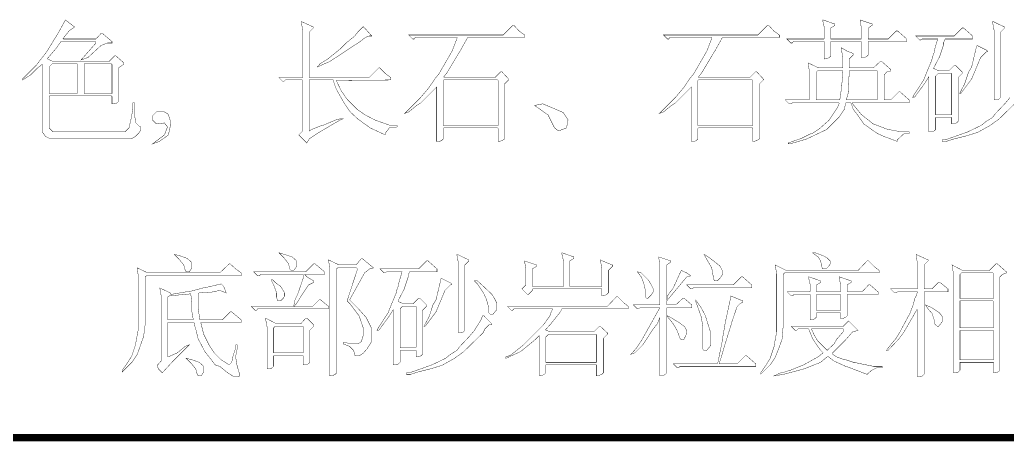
# Model space of a CAD drawing. Extents: x 94 to 452, y -72 to 1042.
# Drawn here: x 245.71 to 272.84, y 738.06 to 749.64 of the extents above; entities that cross this region are included whole.
import ezdxf

# ---------------------------------------------------------------- set-up
doc = ezdxf.new("R2010")
doc.units = 0
doc.header["$MEASUREMENT"] = 0
doc.layers.add('TREE_LAYER', color=7, linetype='Continuous')

msp = doc.modelspace()

# ---------------------------------------------------------------- linework, layer by layer
at = {"layer": 'TREE_LAYER'}
for points, const_width, elevation in [([(246.963458, 749.630871), (246.949732, 749.617146), (246.936007, 749.589695), (246.771301, 749.287734), (246.441889, 748.75244), (246.153654, 748.381852), (245.783066, 748.011263), (245.783066, 747.983812), (246.002674, 748.121067), (246.19483, 748.313224), (246.31836, 748.409303), (246.332085, 748.409303), (246.332085, 748.409303), (246.332085, 746.556361), (246.332085, 746.542636), (246.414438, 746.432832), (246.551693, 746.364205), (248.788948, 746.364205), (248.788948, 746.37793), (248.885027, 746.432832), (248.981105, 746.52891), (249.036007, 746.624989), (249.036007, 746.693616), (249.008556, 746.693616), (248.898752, 746.80342), (248.857576, 747.023028), (248.857576, 747.35244), (248.816399, 747.35244), (248.816399, 747.242636), (248.788948, 747.050479), (248.788948, 747.023028), (248.706595, 746.666165), (248.596791, 746.556361), (246.620321, 746.556361), (246.510517, 746.666165), (246.510517, 747.530871), (246.524242, 747.544597), (248.226203, 747.544597), (248.239929, 747.530871), (248.239929, 747.324989), (248.281105, 747.324989), (248.377183, 747.35244), (248.41836, 747.393616), (248.41836, 748.313224), (248.555615, 748.409303), (248.56934, 748.423028), (248.56934, 748.450479), (248.349732, 748.642636), (248.308556, 748.642636), (248.157576, 748.491656), (246.620321, 748.491656), (246.46934, 748.560283), (246.455615, 748.560283), (246.702674, 748.848518), (246.839929, 749.040675), (247.786987, 749.040675), (247.800713, 748.999499), (247.388948, 748.532832), (247.581105, 748.601459), (247.937968, 748.930871), (248.116399, 748.999499), (248.239929, 748.999499), (248.239929, 749.040675), (247.979144, 749.260283), (247.937968, 749.260283), (247.800713, 749.109303), (246.908556, 749.109303), (246.89483, 749.123028), (247.059536, 749.32891), (247.210517, 749.438714), (246.963458, 749.630871), (246.963458, 749.630871)], 0.01, 23), ([(253.441889, 749.589695), (253.441889, 749.589695), (253.441889, 749.562244), (253.483066, 749.342636), (253.483066, 748.05244), (253.46934, 748.05244), (252.824242, 748.05244), (252.934046, 747.942636), (252.961497, 747.942636), (253.002674, 747.983812), (253.46934, 747.983812), (253.483066, 747.970087), (253.483066, 746.583812), (253.373262, 746.474008), (253.59287, 746.254401), (253.661497, 746.364205), (253.675223, 746.37793), (253.881105, 746.515185), (254.251693, 746.734793), (254.512478, 746.885773), (254.581105, 746.913224), (254.498752, 746.913224), (254.388948, 746.885773), (254.032085, 746.734793), (254.004634, 746.734793), (253.730125, 746.624989), (253.661497, 746.583812), (253.661497, 746.597538), (253.661497, 747.970087), (253.661497, 747.983812), (254.320321, 747.983812), (254.320321, 747.970087), (254.388948, 747.764205), (254.416399, 747.709303), (254.608556, 747.366165), (254.786987, 747.105381), (254.99287, 746.913224), (255.336007, 746.666165), (255.747772, 746.474008), (255.747772, 746.515185), (255.857576, 746.666165), (256.077183, 746.693616), (256.077183, 746.734793), (255.885027, 746.734793), (255.459536, 746.885773), (255.198752, 747.023028), (254.979144, 747.174008), (254.704634, 747.448518), (254.539929, 747.681852), (254.402674, 747.970087), (255.898752, 747.983812), (255.898752, 748.05244), (255.747772, 748.162244), (255.596791, 748.313224), (255.56934, 748.313224), (255.308556, 748.05244), (253.661497, 748.05244), (253.661497, 748.05244), (253.661497, 749.301459), (253.771301, 749.411263), (253.771301, 749.438714), (253.59287, 749.521067), (253.441889, 749.589695), (253.441889, 749.589695)], 0.01, 23), ([(259.288948, 749.479891), (259.247772, 749.479891), (258.986987, 749.219107), (256.39287, 749.219107), (256.502674, 749.109303), (256.54385, 749.109303), (256.571301, 749.150479), (257.724242, 749.150479), (257.724242, 749.136754), (257.586987, 748.779891), (257.230125, 748.162244), (257.120321, 748.024989), (256.941889, 747.764205), (256.722281, 747.50342), (256.283066, 747.064205), (256.39287, 747.105381), (256.612478, 747.283812), (256.722281, 747.35244), (257.161497, 747.791656), (257.161497, 747.791656), (257.161497, 746.295577), (257.24385, 746.295577), (257.298752, 746.323028), (257.339929, 746.364205), (257.339929, 746.65244), (257.353654, 746.666165), (258.836007, 746.666165), (258.849732, 746.65244), (258.849732, 746.295577), (258.890909, 746.295577), (258.986987, 746.336754), (259.028164, 746.364205), (259.028164, 747.874008), (259.137968, 747.983812), (259.137968, 748.011263), (258.959536, 748.20342), (258.91836, 748.20342), (258.767379, 748.05244), (257.367379, 748.05244), (257.353654, 748.066165), (257.449732, 748.189695), (257.779144, 748.738714), (257.806595, 748.779891), (258.012478, 749.150479), (259.577183, 749.150479), (259.577183, 749.219107), (259.426203, 749.32891), (259.288948, 749.479891), (259.288948, 749.479891)], 0.01, 23), ([(266.288948, 749.479891), (266.247772, 749.479891), (265.986987, 749.219107), (263.39287, 749.219107), (263.502674, 749.109303), (263.54385, 749.109303), (263.571301, 749.150479), (264.724242, 749.150479), (264.724242, 749.136754), (264.586987, 748.779891), (264.230125, 748.162244), (264.120321, 748.024989), (263.941889, 747.764205), (263.722281, 747.50342), (263.283066, 747.064205), (263.39287, 747.105381), (263.612478, 747.283812), (263.722281, 747.35244), (264.161497, 747.791656), (264.161497, 747.791656), (264.161497, 746.295577), (264.24385, 746.295577), (264.298752, 746.323028), (264.339929, 746.364205), (264.339929, 746.65244), (264.353654, 746.666165), (265.836007, 746.666165), (265.849732, 746.65244), (265.849732, 746.295577), (265.890909, 746.295577), (265.986987, 746.336754), (266.028164, 746.364205), (266.028164, 747.874008), (266.137968, 747.983812), (266.137968, 748.011263), (265.959536, 748.20342), (265.91836, 748.20342), (265.767379, 748.05244), (264.367379, 748.05244), (264.353654, 748.066165), (264.449732, 748.189695), (264.779144, 748.738714), (264.806595, 748.779891), (265.012478, 749.150479), (266.577183, 749.150479), (266.577183, 749.219107), (266.426203, 749.32891), (266.288948, 749.479891), (266.288948, 749.479891)], 0.01, 23), ([(267.785027, 749.630871), (267.771301, 749.630871), (267.771301, 749.60342), (267.812478, 749.424989), (267.812478, 749.123028), (267.798752, 749.109303), (266.783066, 749.109303), (266.89287, 748.999499), (266.934046, 748.999499), (266.961497, 749.040675), (267.798752, 749.040675), (267.812478, 749.040675), (267.812478, 748.560283), (267.89483, 748.574008), (267.949732, 748.601459), (267.990909, 748.642636), (267.990909, 749.040675), (267.990909, 749.040675), (268.828164, 749.040675), (268.828164, 749.040675), (268.828164, 748.601459), (268.924242, 748.601459), (268.979144, 748.62891), (269.020321, 748.670087), (269.020321, 749.040675), (269.020321, 749.040675), (270.077183, 749.040675), (270.077183, 749.109303), (269.830125, 749.32891), (269.788948, 749.32891), (269.56934, 749.109303), (269.020321, 749.109303), (269.020321, 749.123028), (269.020321, 749.411263), (269.116399, 749.479891), (269.130125, 749.479891), (269.130125, 749.521067), (268.800713, 749.630871), (268.800713, 749.630871), (268.800713, 749.60342), (268.828164, 749.424989), (268.828164, 749.123028), (268.828164, 749.109303), (267.990909, 749.109303), (267.990909, 749.123028), (267.990909, 749.411263), (268.100713, 749.479891), (268.100713, 749.479891), (268.100713, 749.521067), (267.785027, 749.630871), (267.785027, 749.630871)], 0.01, 23), ([(272.451693, 749.589695), (272.437968, 749.589695), (272.437968, 749.562244), (272.479144, 749.342636), (272.479144, 747.434793), (272.547772, 747.434793), (272.616399, 747.462244), (272.657576, 747.50342), (272.657576, 749.301459), (272.767379, 749.411263), (272.767379, 749.438714), (272.588948, 749.521067), (272.451693, 749.589695), (272.451693, 749.589695)], 0.01, 23), ([(255.157576, 749.438714), (255.130125, 749.438714), (255.006595, 749.315185), (254.910517, 749.191656), (254.690909, 749.013224), (254.526203, 748.848518), (254.16934, 748.560283), (253.949732, 748.423028), (253.881105, 748.340675), (254.224242, 748.491656), (255.061497, 749.040675), (255.198752, 749.150479), (255.308556, 749.191656), (255.377183, 749.191656), (255.157576, 749.438714), (255.157576, 749.438714)], 0.01, 23), ([(271.641889, 749.411263), (271.600713, 749.411263), (271.381105, 749.191656), (270.324242, 749.191656), (270.434046, 749.081852), (270.461497, 749.081852), (270.502674, 749.109303), (270.928164, 749.109303), (270.928164, 749.109303), (270.832085, 748.779891), (270.832085, 748.738714), (270.790909, 748.62891), (270.763458, 748.519107), (270.653654, 748.258322), (270.54385, 747.983812), (270.283066, 747.585773), (270.241889, 747.50342), (270.241889, 747.50342), (270.283066, 747.50342), (270.296791, 747.517146), (270.571301, 747.887734), (270.681105, 748.066165), (270.681105, 748.066165), (270.681105, 746.556361), (270.777183, 746.556361), (270.832085, 746.583812), (270.873262, 746.624989), (270.873262, 746.954401), (270.873262, 746.954401), (271.298752, 746.954401), (271.312478, 746.954401), (271.312478, 746.775969), (271.353654, 746.775969), (271.449732, 746.80342), (271.490909, 746.844597), (271.490909, 748.05244), (271.600713, 748.162244), (271.600713, 748.20342), (271.422281, 748.381852), (271.381105, 748.381852), (271.230125, 748.230871), (270.96934, 748.230871), (270.81836, 748.299499), (270.81836, 748.313224), (270.983066, 748.62891), (271.09287, 748.958322), (271.09287, 749.013224), (271.134046, 749.109303), (271.888948, 749.109303), (271.888948, 749.191656), (271.641889, 749.411263), (271.641889, 749.411263)], 0.01, 23), ([(272.012478, 748.930871), (271.998752, 748.917146), (271.861497, 748.340675), (271.779144, 748.20342), (271.66934, 747.874008), (271.573262, 747.695577), (271.532085, 747.613224), (271.559536, 747.613224), (271.573262, 747.62695), (271.861497, 748.011263), (272.108556, 748.601459), (272.259536, 748.75244), (272.300713, 748.75244), (272.286987, 748.793616), (272.012478, 748.930871), (272.012478, 748.930871)], 0.01, 23), ([(268.29287, 748.862244), (268.279144, 748.862244), (268.279144, 748.834793), (268.320321, 748.615185), (268.320321, 748.313224), (268.320321, 748.313224), (267.661497, 748.313224), (267.373262, 748.450479), (267.400713, 748.217146), (267.400713, 747.434793), (267.400713, 747.434793), (266.741889, 747.434793), (266.851693, 747.324989), (266.89287, 747.324989), (266.934046, 747.35244), (268.210517, 747.35244), (268.224242, 747.338714), (268.210517, 747.311263), (268.16934, 747.215185), (267.949732, 746.885773), (267.688948, 746.65244), (267.483066, 746.515185), (267.428164, 746.501459), (267.153654, 746.364205), (267.139929, 746.364205), (266.824242, 746.254401), (266.824242, 746.22695), (266.865419, 746.22695), (267.002674, 746.268126), (267.016399, 746.268126), (267.057576, 746.281852), (267.332085, 746.364205), (267.881105, 746.624989), (268.224242, 746.968126), (268.361497, 747.174008), (268.388948, 747.297538), (268.402674, 747.35244), (268.539929, 747.35244), (268.553654, 747.338714), (268.608556, 747.174008), (268.71836, 747.036754), (268.896791, 746.775969), (269.267379, 746.515185), (269.514438, 746.405381), (269.528164, 746.405381), (269.816399, 746.295577), (269.816399, 746.295577), (269.816399, 746.336754), (270.008556, 746.515185), (270.145811, 746.515185), (270.145811, 746.556361), (269.912478, 746.556361), (269.734046, 746.597538), (269.679144, 746.597538), (269.651693, 746.611263), (269.555615, 746.624989), (269.198752, 746.762244), (269.157576, 746.775969), (268.828164, 747.036754), (268.581105, 747.338714), (268.581105, 747.35244), (268.581105, 747.35244), (270.145811, 747.35244), (270.145811, 747.434793), (269.898752, 747.654401), (269.857576, 747.654401), (269.637968, 747.434793), (269.459536, 747.434793), (269.459536, 747.434793), (269.459536, 748.121067), (269.528164, 748.20342), (269.637968, 748.230871), (269.637968, 748.272048), (269.390909, 748.491656), (269.349732, 748.491656), (269.157576, 748.313224), (268.498752, 748.313224), (268.498752, 748.313224), (268.498752, 748.560283), (268.608556, 748.670087), (268.608556, 748.711263), (268.430125, 748.779891), (268.29287, 748.862244), (268.29287, 748.862244)], 0.01, 23), ([(246.579144, 748.409303), (246.59287, 748.423028), (247.279144, 748.423028), (247.279144, 748.409303), (247.279144, 747.613224), (247.279144, 747.613224), (246.524242, 747.613224), (246.510517, 747.613224), (246.510517, 748.340675), (246.579144, 748.409303), (246.579144, 748.409303)], 0.01, 23), ([(247.471301, 748.409303), (247.471301, 748.423028), (248.226203, 748.423028), (248.239929, 748.409303), (248.239929, 747.613224), (248.226203, 747.613224), (247.471301, 747.613224), (247.471301, 747.613224), (247.471301, 748.409303), (247.471301, 748.409303)], 0.01, 23), ([(267.620321, 748.230871), (267.620321, 748.230871), (268.306595, 748.230871), (268.320321, 748.230871), (268.29287, 747.819107), (268.279144, 747.819107), (268.279144, 747.736754), (268.279144, 747.736754), (268.265419, 747.613224), (268.237968, 747.434793), (267.59287, 747.434793), (267.59287, 747.434793), (267.59287, 748.20342), (267.620321, 748.230871), (267.620321, 748.230871)], 0.01, 23), ([(268.498752, 748.230871), (268.498752, 748.230871), (269.267379, 748.230871), (269.267379, 748.230871), (269.267379, 747.434793), (269.267379, 747.434793), (268.416399, 747.434793), (268.416399, 747.434793), (268.471301, 747.62695), (268.498752, 748.230871), (268.498752, 748.230871)], 0.01, 23), ([(270.941889, 748.162244), (270.941889, 748.162244), (271.298752, 748.162244), (271.312478, 748.162244), (271.312478, 747.036754), (271.298752, 747.023028), (270.873262, 747.023028), (270.873262, 747.036754), (270.873262, 748.093616), (270.941889, 748.162244), (270.941889, 748.162244)], 0.01, 23), ([(257.339929, 747.970087), (257.353654, 747.983812), (258.836007, 747.983812), (258.849732, 747.970087), (258.849732, 746.734793), (258.836007, 746.734793), (257.353654, 746.734793), (257.339929, 746.734793), (257.339929, 747.970087), (257.339929, 747.970087)], 0.01, 23), ([(264.339929, 747.970087), (264.353654, 747.983812), (265.836007, 747.983812), (265.849732, 747.970087), (265.849732, 746.734793), (265.836007, 746.734793), (264.353654, 746.734793), (264.339929, 746.734793), (264.339929, 747.970087), (264.339929, 747.970087)], 0.01, 23), ([(260.085027, 747.324989), (260.057576, 747.324989), (259.851693, 747.283812), (260.222281, 747.023028), (260.400713, 746.666165), (260.510517, 746.583812), (260.730125, 746.666165), (260.771301, 746.885773), (260.634046, 747.091656), (260.085027, 747.324989), (260.085027, 747.324989)], 0.01, 23), ([(272.91836, 747.50342), (272.767379, 747.324989), (272.506595, 747.050479), (272.437968, 746.954401), (272.259536, 746.844597), (272.122281, 746.734793), (271.751693, 746.556361), (271.134046, 746.336754), (271.051693, 746.336754), (271.051693, 746.295577), (271.161497, 746.295577), (271.381105, 746.364205), (271.710517, 746.446557), (272.026203, 746.542636), (272.36934, 746.734793), (272.616399, 746.913224), (273.151693, 747.434793)], 0.01, 23), ([(249.681105, 747.105381), (249.461497, 747.105381), (249.351693, 746.995577), (249.351693, 746.885773), (249.461497, 746.775969), (249.681105, 746.80342), (249.763458, 746.693616), (249.681105, 746.474008), (249.351693, 746.22695), (249.54385, 746.295577), (249.790909, 746.474008), (249.845811, 746.734793), (249.832085, 746.913224), (249.777183, 747.050479), (249.681105, 747.105381), (249.681105, 747.105381)], 0.01, 23), ([(252.847067, 743.232301), (252.833342, 743.232301), (252.956871, 743.108772), (253.094126, 742.93034), (253.121577, 742.793085), (253.162754, 742.751909), (253.231381, 742.751909), (253.313734, 742.861713), (253.313734, 743.012693), (253.190205, 743.122497), (252.984322, 743.191125), (252.92942, 743.20485), (252.847067, 743.232301), (252.847067, 743.232301)], 0.01, 23), ([(260.615695, 743.232301), (260.601969, 743.232301), (260.601969, 743.20485), (260.643146, 743.026419), (260.643146, 742.312693), (260.62942, 742.312693), (259.805891, 742.312693), (259.792165, 742.312693), (259.792165, 742.793085), (259.901969, 742.861713), (259.901969, 742.861713), (259.901969, 742.902889), (259.572558, 743.012693), (259.613734, 742.806811), (259.613734, 742.35387), (259.50393, 742.244066), (259.65491, 742.093085), (259.682361, 742.093085), (259.792165, 742.202889), (259.792165, 742.23034), (259.805891, 742.244066), (261.700008, 742.244066), (261.700008, 742.23034), (261.700008, 742.051909), (261.782361, 742.065634), (261.837263, 742.093085), (261.87844, 742.134262), (261.87844, 742.751909), (261.988244, 742.861713), (261.988244, 742.902889), (261.809812, 742.971517), (261.658832, 743.040144), (261.700008, 742.806811), (261.700008, 742.312693), (261.700008, 742.312693), (260.821577, 742.312693), (260.821577, 742.312693), (260.821577, 743.012693), (260.931381, 743.081321), (260.931381, 743.081321), (260.931381, 743.122497), (260.615695, 743.232301), (260.615695, 743.232301)], 0.01, 23), ([(267.574518, 743.232301), (267.492165, 743.232301), (267.643146, 743.122497), (267.711773, 743.012693), (267.75295, 742.820536), (267.780401, 742.793085), (267.862754, 742.793085), (267.931381, 742.861713), (267.972558, 742.93034), (267.972558, 743.012693), (267.890205, 743.095046), (267.794126, 743.149948), (267.574518, 743.232301), (267.574518, 743.232301)], 0.01, 23), ([(249.964714, 743.191125), (249.950989, 743.191125), (250.074518, 743.067595), (250.211773, 742.902889), (250.25295, 742.751909), (250.280401, 742.710732), (250.362754, 742.710732), (250.431381, 742.820536), (250.431381, 742.971517), (250.307852, 743.081321), (250.115695, 743.149948), (250.060793, 743.163674), (249.964714, 743.191125), (249.964714, 743.191125)], 0.01, 23), ([(255.111773, 743.081321), (255.084322, 743.067595), (254.947067, 742.902889), (254.480401, 742.902889), (254.192165, 743.040144), (254.219616, 742.806811), (254.219616, 739.85583), (254.315695, 739.869556), (254.370597, 739.897007), (254.411773, 739.938183), (254.411773, 742.793085), (254.439224, 742.820536), (254.960793, 742.820536), (254.988244, 742.793085), (254.700008, 741.914654), (254.782361, 741.832301), (255.02942, 741.502889), (255.139224, 741.187203), (255.139224, 740.95387), (255.098048, 740.816615), (255.098048, 740.802889), (255.001969, 740.734262), (254.823538, 740.734262), (254.617656, 740.775438), (254.590205, 740.775438), (254.590205, 740.734262), (254.768636, 740.665634), (254.87844, 740.55583), (254.919616, 740.40485), (255.02942, 740.40485), (255.139224, 740.473478), (255.249028, 740.597007), (255.358832, 740.775438), (255.358832, 741.187203), (255.221577, 741.461713), (255.001969, 741.708772), (254.768636, 741.942105), (255.180401, 742.683281), (255.317656, 742.793085), (255.427459, 742.820536), (255.111773, 743.081321), (255.111773, 743.081321)], 0.01, 23), ([(256.923538, 743.012693), (256.882361, 743.012693), (256.662754, 742.793085), (255.605891, 742.793085), (255.715695, 742.683281), (255.743146, 742.683281), (255.784322, 742.710732), (256.209812, 742.710732), (256.209812, 742.710732), (256.113734, 742.381321), (256.113734, 742.340144), (256.072558, 742.23034), (256.045107, 742.120536), (255.935303, 741.859752), (255.825499, 741.585242), (255.564714, 741.187203), (255.523538, 741.10485), (255.523538, 741.10485), (255.564714, 741.10485), (255.57844, 741.118576), (255.85295, 741.489164), (255.962754, 741.667595), (255.962754, 741.667595), (255.962754, 740.157791), (256.058832, 740.157791), (256.113734, 740.185242), (256.15491, 740.226419), (256.15491, 740.55583), (256.15491, 740.55583), (256.580401, 740.55583), (256.594126, 740.55583), (256.594126, 740.377399), (256.635303, 740.377399), (256.731381, 740.40485), (256.772558, 740.446027), (256.772558, 741.65387), (256.882361, 741.763674), (256.882361, 741.80485), (256.70393, 741.983281), (256.662754, 741.983281), (256.511773, 741.832301), (256.250989, 741.832301), (256.100008, 741.900928), (256.100008, 741.914654), (256.264714, 742.23034), (256.374518, 742.559752), (256.374518, 742.614654), (256.415695, 742.710732), (257.170597, 742.710732), (257.170597, 742.793085), (256.923538, 743.012693), (256.923538, 743.012693)], 0.01, 23), ([(257.733342, 743.191125), (257.719616, 743.191125), (257.719616, 743.163674), (257.760793, 742.944066), (257.760793, 741.036223), (257.82942, 741.036223), (257.898048, 741.063674), (257.939224, 741.10485), (257.939224, 742.902889), (258.049028, 743.012693), (258.049028, 743.040144), (257.870597, 743.122497), (257.733342, 743.191125), (257.733342, 743.191125)], 0.01, 23), ([(263.264714, 743.122497), (263.264714, 743.122497), (263.264714, 743.095046), (263.292165, 742.916615), (263.292165, 741.80485), (263.292165, 741.80485), (262.564714, 741.80485), (262.674518, 741.695046), (262.715695, 741.695046), (262.743146, 741.722497), (263.292165, 741.722497), (263.292165, 741.722497), (262.784322, 740.816615), (262.633342, 740.597007), (262.496087, 740.446027), (262.605891, 740.487203), (262.825499, 740.706811), (263.113734, 741.146027), (263.223538, 741.283281), (263.292165, 741.447987), (263.292165, 741.447987), (263.292165, 739.85583), (263.374518, 739.85583), (263.443146, 739.897007), (263.484322, 739.938183), (263.484322, 741.502889), (263.484322, 741.502889), (263.498048, 741.489164), (263.662754, 741.283281), (263.772558, 741.091125), (263.841185, 740.898968), (263.882361, 740.844066), (263.950989, 740.844066), (264.033342, 741.022497), (264.033342, 741.10485), (263.992165, 741.173478), (263.97844, 741.200928), (263.813734, 741.324458), (263.635303, 741.434262), (263.484322, 741.516615), (263.484322, 741.722497), (263.484322, 741.722497), (264.170597, 741.722497), (264.170597, 741.80485), (263.964714, 741.983281), (263.923538, 741.983281), (263.731381, 741.80485), (263.484322, 741.80485), (263.484322, 741.80485), (263.484322, 741.914654), (263.813734, 742.312693), (264.033342, 742.573478), (264.143146, 742.600928), (264.033342, 742.683281), (263.882361, 742.751909), (263.662754, 742.271517), (263.511773, 742.065634), (263.484322, 741.942105), (263.484322, 741.942105), (263.484322, 742.902889), (263.580401, 742.971517), (263.594126, 743.012693), (263.264714, 743.122497), (263.264714, 743.122497)], 0.01, 23), ([(264.513734, 743.191125), (264.500008, 743.191125), (264.513734, 743.177399), (264.719616, 742.820536), (264.760793, 742.587203), (264.788244, 742.463674), (264.801969, 742.463674), (264.870597, 742.463674), (264.95295, 742.546027), (265.021577, 742.642105), (265.021577, 742.724458), (264.95295, 742.861713), (264.925499, 742.889164), (264.733342, 743.040144), (264.582361, 743.149948), (264.513734, 743.191125), (264.513734, 743.191125)], 0.01, 23), ([(269.02942, 743.012693), (268.988244, 743.012693), (268.741185, 742.751909), (266.764714, 742.751909), (266.462754, 742.902889), (266.50393, 742.65583), (266.50393, 741.063674), (266.435303, 740.693085), (266.435303, 740.665634), (266.325499, 740.336223), (266.215695, 740.157791), (266.064714, 739.938183), (266.064714, 739.897007), (266.325499, 740.157791), (266.462754, 740.363674), (266.572558, 740.638183), (266.65491, 740.871517), (266.668636, 741.049948), (266.682361, 741.214654), (266.682361, 742.642105), (266.723538, 742.683281), (269.317656, 742.683281), (269.317656, 742.751909), (269.180401, 742.861713), (269.02942, 743.012693), (269.02942, 743.012693)], 0.01, 23), ([(270.333342, 743.191125), (270.333342, 743.191125), (270.333342, 743.163674), (270.374518, 742.944066), (270.374518, 742.244066), (270.360793, 742.244066), (269.633342, 742.244066), (269.743146, 742.134262), (269.784322, 742.134262), (269.825499, 742.161713), (270.360793, 742.161713), (270.374518, 742.161713), (270.319616, 742.010732), (270.305891, 741.997007), (270.264714, 741.846027), (270.264714, 741.832301), (270.15491, 741.544066), (270.127459, 741.502889), (269.921577, 741.118576), (269.894126, 741.063674), (269.784322, 740.885242), (269.633342, 740.706811), (269.523538, 740.55583), (269.564714, 740.55583), (269.839224, 740.844066), (270.00393, 741.063674), (270.250989, 741.489164), (270.264714, 741.516615), (270.360793, 741.681321), (270.374518, 741.667595), (270.374518, 739.828379), (270.443146, 739.828379), (270.511773, 739.85583), (270.55295, 739.897007), (270.55295, 742.161713), (270.55295, 742.161713), (271.211773, 742.161713), (271.211773, 742.244066), (270.992165, 742.422497), (270.950989, 742.422497), (270.772558, 742.244066), (270.55295, 742.244066), (270.55295, 742.244066), (270.55295, 742.902889), (270.662754, 743.012693), (270.662754, 743.040144), (270.484322, 743.122497), (270.333342, 743.191125), (270.333342, 743.191125)], 0.01, 23), ([(251.488244, 742.93034), (251.460793, 742.93034), (251.200008, 742.683281), (249.223538, 742.683281), (248.935303, 742.820536), (248.962754, 742.587203), (248.962754, 741.132301), (248.894126, 740.761713), (248.894126, 740.734262), (248.784322, 740.40485), (248.674518, 740.226419), (248.523538, 740.006811), (248.523538, 739.965634), (248.798048, 740.240144), (248.935303, 740.446027), (249.031381, 740.720536), (249.113734, 740.95387), (249.127459, 741.118576), (249.15491, 741.283281), (249.15491, 742.573478), (249.182361, 742.600928), (251.790205, 742.600928), (251.790205, 742.683281), (251.639224, 742.793085), (251.488244, 742.93034), (251.488244, 742.93034)], 0.01, 23), ([(253.821577, 742.93034), (253.780401, 742.93034), (253.560793, 742.710732), (252.133342, 742.710732), (252.243146, 742.600928), (252.284322, 742.600928), (252.325499, 742.642105), (253.492165, 742.642105), (253.492165, 742.642105), (253.492165, 742.532301), (253.341185, 742.093085), (253.272558, 741.95583), (253.231381, 741.763674), (252.064714, 741.763674), (252.174518, 741.65387), (252.215695, 741.65387), (252.243146, 741.695046), (254.192165, 741.695046), (254.192165, 741.763674), (253.972558, 741.942105), (253.931381, 741.942105), (253.75295, 741.763674), (253.245107, 741.763674), (253.245107, 741.763674), (253.313734, 741.846027), (253.492165, 742.134262), (253.643146, 742.35387), (253.780401, 742.422497), (253.780401, 742.463674), (253.601969, 742.573478), (253.533342, 742.642105), (253.533342, 742.642105), (254.082361, 742.642105), (254.082361, 742.710732), (253.821577, 742.93034), (253.821577, 742.93034)], 0.01, 23), ([(262.688244, 742.710732), (262.674518, 742.710732), (262.784322, 742.573478), (262.85295, 742.395046), (262.894126, 742.216615), (262.894126, 742.024458), (262.935303, 741.983281), (262.962754, 741.983281), (263.045107, 742.065634), (263.113734, 742.161713), (263.113734, 742.244066), (263.045107, 742.381321), (262.976479, 742.491125), (262.784322, 742.683281), (262.688244, 742.710732), (262.688244, 742.710732)], 0.01, 23), ([(272.570597, 742.93034), (272.52942, 742.93034), (272.350989, 742.751909), (271.609812, 742.751909), (271.321577, 742.902889), (271.362754, 742.65583), (271.362754, 739.938183), (271.445107, 739.938183), (271.500008, 739.965634), (271.541185, 740.006811), (271.541185, 740.226419), (271.541185, 740.226419), (272.447067, 740.226419), (272.460793, 740.226419), (272.460793, 739.938183), (272.501969, 739.938183), (272.598048, 739.965634), (272.639224, 740.006811), (272.639224, 742.573478), (272.707852, 742.642105), (272.817656, 742.683281), (272.817656, 742.710732), (272.570597, 742.93034), (272.570597, 742.93034)], 0.01, 23), ([(271.568636, 742.669556), (271.582361, 742.683281), (272.447067, 742.683281), (272.460793, 742.669556), (272.460793, 741.983281), (272.447067, 741.983281), (271.541185, 741.983281), (271.541185, 741.983281), (271.541185, 742.642105), (271.568636, 742.669556), (271.568636, 742.669556)], 0.01, 23), ([(252.65491, 742.491125), (252.613734, 742.491125), (252.682361, 742.35387), (252.764714, 742.134262), (252.764714, 742.010732), (252.792165, 741.914654), (252.792165, 741.914654), (252.874518, 741.914654), (252.943146, 741.983281), (252.984322, 742.051909), (252.984322, 742.134262), (252.943146, 742.202889), (252.874518, 742.312693), (252.723538, 742.422497), (252.65491, 742.491125), (252.65491, 742.491125)], 0.01, 23), ([(257.294126, 742.532301), (257.280401, 742.518576), (257.143146, 741.942105), (257.060793, 741.80485), (256.950989, 741.475438), (256.85491, 741.297007), (256.813734, 741.214654), (256.841185, 741.214654), (256.85491, 741.228379), (257.143146, 741.612693), (257.390205, 742.202889), (257.541185, 742.35387), (257.582361, 742.35387), (257.568636, 742.395046), (257.294126, 742.532301), (257.294126, 742.532301)], 0.01, 23), ([(258.282361, 742.463674), (258.200008, 742.463674), (258.282361, 742.381321), (258.447067, 742.134262), (258.460793, 742.106811), (258.52942, 741.95583), (258.598048, 741.708772), (258.598048, 741.585242), (258.639224, 741.544066), (258.707852, 741.544066), (258.817656, 741.681321), (258.817656, 741.846027), (258.749028, 741.983281), (258.680401, 742.093085), (258.433342, 742.326419), (258.282361, 742.463674), (258.282361, 742.463674)], 0.01, 23), ([(265.570597, 742.573478), (265.52942, 742.573478), (265.309812, 742.35387), (264.033342, 742.35387), (264.143146, 742.244066), (264.170597, 742.244066), (264.211773, 742.271517), (265.817656, 742.271517), (265.817656, 742.35387), (265.570597, 742.573478), (265.570597, 742.573478)], 0.01, 23), ([(267.396087, 742.573478), (267.382361, 742.573478), (267.382361, 742.546027), (267.423538, 742.367595), (267.423538, 742.175438), (267.409812, 742.161713), (266.792165, 742.161713), (266.901969, 742.051909), (266.943146, 742.051909), (266.984322, 742.093085), (267.409812, 742.093085), (267.423538, 742.093085), (267.423538, 741.393085), (267.492165, 741.393085), (267.560793, 741.434262), (267.601969, 741.475438), (267.601969, 741.571517), (267.601969, 741.585242), (268.260793, 741.585242), (268.260793, 741.571517), (268.260793, 741.434262), (268.32942, 741.434262), (268.398048, 741.461713), (268.439224, 741.502889), (268.439224, 742.093085), (268.45295, 742.093085), (269.290205, 742.093085), (269.290205, 742.161713), (269.070597, 742.35387), (269.02942, 742.35387), (268.850989, 742.161713), (268.45295, 742.161713), (268.439224, 742.175438), (268.439224, 742.35387), (268.549028, 742.422497), (268.549028, 742.463674), (268.233342, 742.573478), (268.219616, 742.573478), (268.219616, 742.546027), (268.260793, 742.367595), (268.260793, 742.175438), (268.260793, 742.161713), (267.601969, 742.161713), (267.601969, 742.175438), (267.601969, 742.35387), (267.711773, 742.422497), (267.711773, 742.463674), (267.396087, 742.573478), (267.396087, 742.573478)], 0.01, 23), ([(251.241185, 742.381321), (250.774518, 742.271517), (250.747067, 742.271517), (250.335303, 742.161713), (250.266675, 742.161713), (249.868636, 742.093085), (249.841185, 742.106811), (249.841185, 742.134262), (249.55295, 742.271517), (249.594126, 742.038183), (249.594126, 740.267595), (249.484322, 740.144066), (249.511773, 740.047987), (249.621577, 739.938183), (249.923538, 740.267595), (250.362754, 740.706811), (250.25295, 740.665634), (250.033342, 740.487203), (249.786283, 740.377399), (249.772558, 740.377399), (249.772558, 741.324458), (249.772558, 741.324458), (250.486283, 741.324458), (250.500008, 741.310732), (250.513734, 741.228379), (250.541185, 741.146027), (250.609812, 740.857791), (250.637263, 740.816615), (250.788244, 740.528379), (251.076479, 740.157791), (251.10393, 740.144066), (251.200008, 740.116615), (251.419616, 739.938183), (251.598048, 739.828379), (251.707852, 739.828379), (251.749028, 739.85583), (251.749028, 739.897007), (251.680401, 740.116615), (251.639224, 740.363674), (251.65295, 740.487203), (251.680401, 740.597007), (251.680401, 740.706811), (251.639224, 740.706811), (251.639224, 740.624458), (251.570597, 740.418576), (251.52942, 740.226419), (251.460793, 740.157791), (251.241185, 740.295046), (251.049028, 740.487203), (250.911773, 740.693085), (250.760793, 740.995046), (250.67844, 741.324458), (250.67844, 741.324458), (251.790205, 741.324458), (251.790205, 741.393085), (251.52942, 741.612693), (251.488244, 741.612693), (251.268636, 741.393085), (250.650989, 741.393085), (250.650989, 741.406811), (250.609812, 741.708772), (250.609812, 742.120536), (250.637263, 742.134262), (251.035303, 742.161713), (251.186283, 742.202889), (251.200008, 742.202889), (251.37844, 742.134262), (251.309812, 742.312693), (251.241185, 742.381321), (251.241185, 742.381321)], 0.01, 23), ([(250.390205, 742.106811), (250.390205, 742.106811), (250.40393, 742.106811), (250.431381, 741.887203), (250.431381, 741.640144), (250.472558, 741.406811), (250.472558, 741.393085), (249.772558, 741.393085), (249.772558, 741.406811), (249.772558, 742.024458), (249.813734, 742.051909), (250.390205, 742.106811), (250.390205, 742.106811)], 0.01, 23), ([(262.139224, 742.024458), (262.098048, 742.024458), (261.850989, 741.763674), (259.105891, 741.763674), (259.215695, 741.65387), (259.243146, 741.65387), (259.284322, 741.695046), (260.341185, 741.695046), (260.341185, 741.681321), (260.286283, 741.557791), (260.272558, 741.502889), (260.094126, 741.25583), (259.531381, 740.693085), (259.188244, 740.418576), (259.064714, 740.377399), (259.064714, 740.336223), (259.421577, 740.500928), (259.476479, 740.528379), (259.860793, 740.844066), (259.970597, 740.95387), (259.984322, 740.95387), (259.984322, 739.85583), (260.066675, 739.869556), (260.121577, 739.897007), (260.162754, 739.938183), (260.162754, 740.144066), (260.162754, 740.157791), (261.549028, 740.157791), (261.549028, 740.144066), (261.549028, 739.85583), (261.590205, 739.85583), (261.700008, 739.897007), (261.741185, 739.938183), (261.741185, 740.885242), (261.850989, 740.995046), (261.850989, 741.036223), (261.658832, 741.214654), (261.631381, 741.214654), (261.480401, 741.063674), (260.272558, 741.063674), (260.149028, 741.118576), (260.286283, 741.269556), (260.560793, 741.612693), (260.601969, 741.695046), (262.427459, 741.695046), (262.427459, 741.763674), (262.290205, 741.873478), (262.139224, 742.024458), (262.139224, 742.024458)], 0.01, 23), ([(265.241185, 742.051909), (265.241185, 742.051909), (265.241185, 742.010732), (265.090205, 741.310732), (265.062754, 741.146027), (265.021577, 740.912693), (265.021577, 740.871517), (264.884322, 740.198968), (264.870597, 740.185242), (263.662754, 740.185242), (263.772558, 740.075438), (263.813734, 740.075438), (263.841185, 740.116615), (265.927459, 740.116615), (265.927459, 740.185242), (265.680401, 740.40485), (265.639224, 740.40485), (265.419616, 740.185242), (264.925499, 740.185242), (264.925499, 740.198968), (264.980401, 740.363674), (265.062754, 740.651909), (265.268636, 741.310732), (265.268636, 741.324458), (265.419616, 741.763674), (265.501969, 741.846027), (265.570597, 741.873478), (265.570597, 741.914654), (265.241185, 742.051909), (265.241185, 742.051909)], 0.01, 23), ([(264.280401, 741.942105), (264.280401, 741.900928), (264.431381, 741.475438), (264.472558, 741.228379), (264.472558, 740.597007), (264.500008, 740.55583), (264.582361, 740.55583), (264.692165, 740.693085), (264.692165, 741.036223), (264.541185, 741.516615), (264.431381, 741.722497), (264.280401, 741.942105), (264.280401, 741.942105)], 0.01, 23), ([(267.601969, 742.093085), (267.601969, 742.093085), (268.260793, 742.093085), (268.260793, 742.093085), (268.260793, 741.65387), (268.260793, 741.65387), (267.601969, 741.65387), (267.601969, 741.65387), (267.601969, 742.093085), (267.601969, 742.093085)], 0.01, 23), ([(271.541185, 741.900928), (271.541185, 741.914654), (272.447067, 741.914654), (272.460793, 741.900928), (272.460793, 741.187203), (272.447067, 741.173478), (271.541185, 741.173478), (271.541185, 741.187203), (271.541185, 741.900928), (271.541185, 741.900928)], 0.01, 23), ([(256.223538, 741.763674), (256.223538, 741.763674), (256.580401, 741.763674), (256.594126, 741.763674), (256.594126, 740.638183), (256.580401, 740.624458), (256.15491, 740.624458), (256.15491, 740.638183), (256.15491, 741.695046), (256.223538, 741.763674), (256.223538, 741.763674)], 0.01, 23), ([(270.594126, 741.80485), (270.594126, 741.80485), (270.662754, 741.695046), (270.772558, 741.571517), (270.841185, 741.365634), (270.841185, 741.283281), (270.923538, 741.214654), (270.950989, 741.214654), (271.060793, 741.351909), (271.060793, 741.475438), (271.060793, 741.475438), (270.97844, 741.585242), (270.772558, 741.722497), (270.717656, 741.749948), (270.594126, 741.80485), (270.594126, 741.80485)], 0.01, 23), ([(252.476479, 741.434262), (252.462754, 741.434262), (252.462754, 741.406811), (252.50393, 741.187203), (252.50393, 740.047987), (252.586283, 740.047987), (252.641185, 740.075438), (252.682361, 740.116615), (252.682361, 740.40485), (252.696087, 740.40485), (253.492165, 740.40485), (253.492165, 740.40485), (253.492165, 740.157791), (253.533342, 740.157791), (253.643146, 740.185242), (253.670597, 740.226419), (253.670597, 741.10485), (253.780401, 741.214654), (253.780401, 741.25583), (253.601969, 741.434262), (253.560793, 741.434262), (253.423538, 741.283281), (252.764714, 741.283281), (252.476479, 741.434262), (252.476479, 741.434262)], 0.01, 23), ([(258.460793, 741.502889), (258.419616, 741.502889), (258.37844, 741.393085), (258.200008, 741.10485), (258.049028, 740.926419), (257.788244, 740.651909), (257.719616, 740.55583), (257.541185, 740.446027), (257.40393, 740.336223), (257.033342, 740.157791), (256.415695, 739.938183), (256.333342, 739.938183), (256.333342, 739.897007), (256.443146, 739.897007), (256.662754, 739.965634), (256.992165, 740.047987), (257.307852, 740.144066), (257.650989, 740.336223), (257.898048, 740.514654), (258.433342, 741.036223), (258.488244, 741.146027), (258.598048, 741.25583), (258.680401, 741.25583), (258.680401, 741.283281), (258.460793, 741.502889), (258.460793, 741.502889)], 0.01, 23), ([(268.480401, 741.365634), (268.32942, 741.214654), (266.901969, 741.214654), (267.011773, 741.10485), (267.05295, 741.10485), (267.094126, 741.146027), (267.382361, 741.146027), (267.396087, 741.118576), (267.492165, 740.871517), (267.711773, 740.55583), (267.780401, 740.487203), (267.643146, 740.377399), (267.245107, 740.157791), (266.874518, 740.006811), (266.860793, 740.006811), (266.65491, 739.938183), (266.613734, 739.938183), (266.435303, 739.85583), (266.696087, 739.897007), (267.258832, 740.047987), (267.711773, 740.226419), (267.890205, 740.377399), (267.931381, 740.377399), (268.068636, 740.267595), (268.398048, 740.116615), (268.411773, 740.116615), (268.988244, 739.897007), (268.988244, 739.897007), (269.111773, 740.006811), (269.249028, 740.075438), (269.400008, 740.075438), (269.400008, 740.116615), (269.166675, 740.116615), (268.75491, 740.198968), (268.645107, 740.226419), (268.617656, 740.226419), (268.411773, 740.295046), (268.370597, 740.295046), (268.150989, 740.377399), (268.041185, 740.446027), (268.041185, 740.487203), (268.398048, 740.844066), (268.590205, 741.063674), (268.741185, 741.10485), (268.480401, 741.365634), (268.480401, 741.365634)], 0.01, 23), ([(252.723538, 741.214654), (252.723538, 741.214654), (253.492165, 741.214654), (253.492165, 741.214654), (253.492165, 740.487203), (253.492165, 740.487203), (252.696087, 740.487203), (252.682361, 740.487203), (252.682361, 741.173478), (252.723538, 741.214654), (252.723538, 741.214654)], 0.01, 23), ([(267.464714, 741.132301), (267.464714, 741.146027), (268.32942, 741.146027), (268.32942, 741.063674), (268.150989, 740.857791), (268.082361, 740.734262), (267.890205, 740.55583), (267.62942, 740.816615), (267.533342, 740.981321), (267.464714, 741.132301), (267.464714, 741.132301)], 0.01, 23), ([(271.541185, 741.10485), (271.541185, 741.10485), (272.447067, 741.10485), (272.460793, 741.10485), (272.460793, 740.308772), (272.447067, 740.295046), (271.541185, 740.295046), (271.541185, 740.308772), (271.541185, 741.10485), (271.541185, 741.10485)], 0.01, 23), ([(260.231381, 740.995046), (260.231381, 740.995046), (261.549028, 740.995046), (261.549028, 740.995046), (261.549028, 740.226419), (261.549028, 740.226419), (260.162754, 740.226419), (260.162754, 740.226419), (260.162754, 740.926419), (260.231381, 740.995046), (260.231381, 740.995046)], 0.01, 23), ([(250.294126, 740.336223), (250.280401, 740.336223), (250.40393, 740.212693), (250.541185, 740.047987), (250.582361, 739.897007), (250.609812, 739.85583), (250.692165, 739.85583), (250.760793, 739.965634), (250.760793, 740.116615), (250.637263, 740.226419), (250.445107, 740.295046), (250.390205, 740.308772), (250.294126, 740.336223), (250.294126, 740.336223)], 0.01, 23), ([(221.22612, 738.158952), (399.22612, 738.158952)], 0.2, 178)]:
    msp.add_lwpolyline(points, dxfattribs=dict(at, const_width=const_width, elevation=elevation))

doc.saveas('drawing.dxf')
